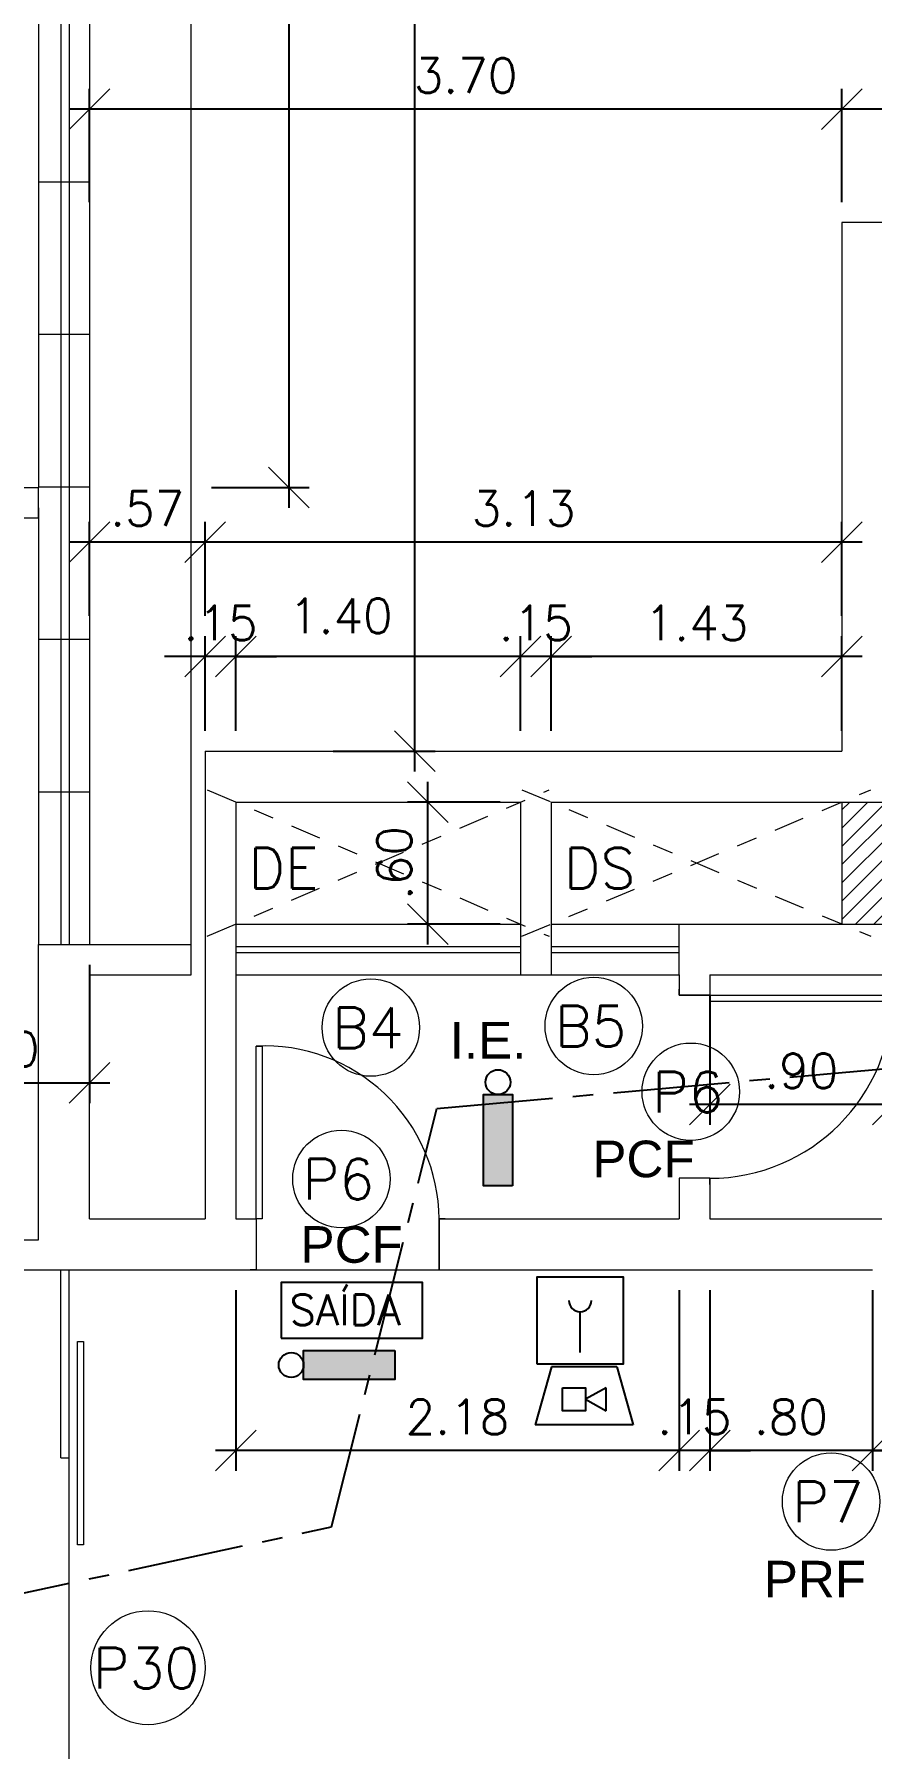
# Model space of a CAD drawing. Header units: millimetres. Extents: x 521 to 1055, y 261 to 520.
# Drawn here: x 581.42 to 585.53, y 314.01 to 322.44 of the extents above; entities that cross this region are included whole.
import ezdxf

# ---------------------------------------------------------------- set-up
doc = ezdxf.new("R2010")
doc.units = ezdxf.units.MM
for name, pattern in [('CENTER2', [28.575, 19.05, -3.175, 3.175, -3.175]), ('CONTINU', [0]), ('DASHDOT', [1, 0.5, -0.25, 0, -0.25])]:
    doc.linetypes.add(name, pattern=pattern)
doc.layers.add('0.1', color=8, linetype='Continuous', lineweight=13)
doc.layers.add('ppci', color=8, linetype='Continuous')
doc.styles.add('ROMANS', font='romans')
doc.styles.get("Standard").update_dxf_attribs({"font": 'romans.shx'})
doc.styles.add('STYLE1', font='sanss___.ttf')
doc.dimstyles.new('Fares Eng - 50', dxfattribs={"dimscale": 2, "dimtxt": 0.085, "dimasz": 0.1, "dimexe": 0.05, "dimexo": 0.05, "dimgap": 0.04, "dimtad": 1, "dimzin": 4, "dimdsep": 46, "dimtxsty": 'ROMANS', "dimblk1": 'OBLIQUE', "dimblk2": 'OBLIQUE', "dimsah": 1, "dimcen": 0.05, "dimdle": 0.05, "dimclrd": 8, "dimclre": 8, "dimclrt": 8, "dimaunit": 1, "dimadec": 0, "dimazin": 0, "dimtfac": 1, "dimtix": 1, "dimtmove": 2, "dimatfit": 0, "dimldrblk": 'OPEN90', "dimfxl": 1, "dimtolj": 1, "dimtzin": 0, "dimarcsym": 0})

# ---------------------------------------------------------------- blocks, each defined once
blk = doc.blocks.new('P90')
for points in [[(0.075, 0.93), (0.075, 0.9), (-0.075, 0.9), (-0.075, 0.93)], [(0.075, -0.03), (0.075, 0), (-0.075, 0), (-0.075, -0.03)]]:
    blk.add_lwpolyline(points)
blk.add_lwpolyline([(0.975, 0.87), (0.075, 0.87), (0.075, 0.9), (0.975, 0.9)], close=True)
at = {"color": 8}
blk.add_arc((0.075, 0.9), 0.9, 270, 0, dxfattribs=at)
blk = doc.blocks.new('_OBLIQUE')
at = {"color": 0, "linetype": 'ByBlock'}
blk.add_line((-0.5, -0.5), (0.5, 0.5), dxfattribs=at)
blk = doc.blocks.new('*D1627')
at = {"layer": '0.1', "color": 8, "linetype": 'CONTINU', "lineweight": -2, "transparency": 16777216}
for p, q in [((585.5377, 315.977), (585.5377, 315.3765)), ((585.6877, 315.977), (585.6877, 315.3765)), ((585.5377, 315.4765), (585.3377, 315.4765)), ((585.5377, 315.4765), (585.6877, 315.4765)), ((585.6877, 315.4765), (585.8877, 315.4765))]:
    blk.add_line(p, q, dxfattribs=at)
at = {"layer": 'DEFPOINTS', "color": 0, "linetype": 'CONTINU', "lineweight": -2, "transparency": 16777216}
for p in [(585.5377, 316.077), (585.6877, 316.077), (585.6877, 315.4765)]:
    blk.add_point(p, dxfattribs=at)
at = {"layer": '0.1', "color": 8, "linetype": 'CONTINU', "lineweight": -2, "transparency": 16777216, "xscale": 0.2, "yscale": 0.2, "zscale": 0.2}
blk.add_blockref('_OBLIQUE', (585.5377, 315.4765), dxfattribs=at)
at = {"layer": '0.1', "color": 8, "linetype": 'CONTINU', "lineweight": -2, "transparency": 16777216, "xscale": 0.2, "yscale": 0.2, "zscale": 0.2, "rotation": 180}
blk.add_blockref('_OBLIQUE', (585.6877, 315.4765), dxfattribs=at)
at = {"layer": '0.1', "color": 8, "linetype": 'CONTINU', "transparency": 16777216, "insert": (586.0161, 315.7112), "char_height": 0.17, "attachment_point": 5, "style": 'ROMANS'}
blk.add_mtext('\\A1;.15', dxfattribs=at)
blk = doc.blocks.new('_Open90')
at = {"color": 0, "linetype": 'ByBlock', "lineweight": -2}
for p, q in [((-0.5, 0.5), (0, 0)), ((0, 0), (-1, 0)), ((0, 0), (-0.5, -0.5))]:
    blk.add_line(p, q, dxfattribs=at)
blk = doc.blocks.new('*D1633')
at = {"layer": '0.1', "color": 8, "linetype": 'CONTINU', "lineweight": -2, "transparency": 16777216}
for p, q in [((584.7377, 317.7145), (584.7377, 317.078)), ((585.6377, 317.7145), (585.6377, 317.078)), ((585.7377, 317.178), (584.6377, 317.178))]:
    blk.add_line(p, q, dxfattribs=at)
at = {"layer": 'DEFPOINTS', "color": 0, "linetype": 'CONTINU', "lineweight": -2, "transparency": 16777216}
for p in [(584.7377, 317.8145), (585.6377, 317.8145), (584.7377, 317.178)]:
    blk.add_point(p, dxfattribs=at)
at = {"layer": '0.1', "color": 8, "linetype": 'CONTINU', "lineweight": -2, "transparency": 16777216, "xscale": 0.2, "yscale": 0.2, "zscale": 0.2, "rotation": 180}
blk.add_blockref('_OBLIQUE', (584.7377, 317.178), dxfattribs=at)
at = {"layer": '0.1', "color": 8, "linetype": 'CONTINU', "lineweight": -2, "transparency": 16777216, "xscale": 0.2, "yscale": 0.2, "zscale": 0.2}
blk.add_blockref('_OBLIQUE', (585.6377, 317.178), dxfattribs=at)
at = {"layer": '0.1', "color": 8, "linetype": 'CONTINU', "transparency": 16777216, "insert": (585.1877, 317.343), "char_height": 0.17, "attachment_point": 5, "style": 'ROMANS'}
blk.add_mtext('\\A1;.90', dxfattribs=at)
blk = doc.blocks.new('P90 - parede 25cm')
for points in [[(-0.125, 0.93), (-0.125, 0.9), (0.125, 0.9), (0.125, 0.93)], [(-0.125, -0.03), (-0.125, 0), (0.125, 0), (0.125, -0.03)]]:
    blk.add_lwpolyline(points)
blk.add_lwpolyline([(-0.975, 0.03), (-0.125, 0.03), (-0.125, 0), (-0.975, 0)], close=True)
at = {"color": 8}
blk.add_arc((-0.1175, 0.0415), 0.8585, 90.50075, 182.77241, dxfattribs=at)
blk = doc.blocks.new('*D1419')
at = {"layer": '0.1', "color": 8, "linetype": 'CONTINU', "lineweight": -2, "transparency": 16777216}
for p, q in [((580.6877, 317.8645), (580.6877, 317.1845)), ((581.6877, 317.8645), (581.6877, 317.1845)), ((580.5877, 317.2845), (581.7877, 317.2845))]:
    blk.add_line(p, q, dxfattribs=at)
at = {"layer": 'DEFPOINTS', "color": 0, "linetype": 'CONTINU', "lineweight": -2, "transparency": 16777216}
for p in [(580.6877, 317.9645), (581.6877, 317.9645), (581.6877, 317.2845)]:
    blk.add_point(p, dxfattribs=at)
at = {"layer": '0.1', "color": 8, "linetype": 'CONTINU', "lineweight": -2, "transparency": 16777216, "xscale": 0.2, "yscale": 0.2, "zscale": 0.2, "rotation": 180}
blk.add_blockref('_OBLIQUE', (580.6877, 317.2845), dxfattribs=at)
at = {"layer": '0.1', "color": 8, "linetype": 'CONTINU', "lineweight": -2, "transparency": 16777216, "xscale": 0.2, "yscale": 0.2, "zscale": 0.2}
blk.add_blockref('_OBLIQUE', (581.6877, 317.2845), dxfattribs=at)
at = {"layer": '0.1', "color": 8, "linetype": 'CONTINU', "transparency": 16777216, "insert": (581.1877, 317.4495), "char_height": 0.17, "attachment_point": 5, "style": 'ROMANS'}
blk.add_mtext('\\A1;1.00', dxfattribs=at)
blk = doc.blocks.new('*D1435')
at = {"layer": '0.1', "color": 8, "linetype": 'CONTINU', "lineweight": -2, "transparency": 16777216}
for p, q in [((585.3877, 321.6145), (585.3877, 322.1716)), ((588.4377, 321.6145), (588.4377, 322.1716)), ((588.5377, 322.0716), (585.2877, 322.0716))]:
    blk.add_line(p, q, dxfattribs=at)
at = {"layer": 'DEFPOINTS', "color": 0, "linetype": 'CONTINU', "lineweight": -2, "transparency": 16777216}
for p in [(585.3877, 322.0716), (585.3877, 321.5145), (588.4377, 321.5145)]:
    blk.add_point(p, dxfattribs=at)
at = {"layer": '0.1', "color": 8, "linetype": 'CONTINU', "lineweight": -2, "transparency": 16777216, "xscale": 0.2, "yscale": 0.2, "zscale": 0.2, "rotation": 180}
blk.add_blockref('_OBLIQUE', (585.3877, 322.0716), dxfattribs=at)
at = {"layer": '0.1', "color": 8, "linetype": 'CONTINU', "lineweight": -2, "transparency": 16777216, "xscale": 0.2, "yscale": 0.2, "zscale": 0.2}
blk.add_blockref('_OBLIQUE', (588.4377, 322.0716), dxfattribs=at)
at = {"layer": '0.1', "color": 8, "linetype": 'CONTINU', "transparency": 16777216, "insert": (586.9127, 322.2366), "char_height": 0.17, "attachment_point": 5, "style": 'ROMANS'}
blk.add_mtext('\\A1;3.05', dxfattribs=at)
blk = doc.blocks.new('*D1436')
at = {"layer": '0.1', "color": 8, "linetype": 'CONTINU', "lineweight": -2, "transparency": 16777216}
for p, q in [((581.6877, 321.6145), (581.6877, 322.1716)), ((585.3877, 321.6145), (585.3877, 322.1716)), ((585.4877, 322.0716), (581.5877, 322.0716))]:
    blk.add_line(p, q, dxfattribs=at)
at = {"layer": 'DEFPOINTS', "color": 0, "linetype": 'CONTINU', "lineweight": -2, "transparency": 16777216}
for p in [(581.6877, 322.0716), (581.6877, 321.5145), (585.3877, 321.5145)]:
    blk.add_point(p, dxfattribs=at)
at = {"layer": '0.1', "color": 8, "linetype": 'CONTINU', "lineweight": -2, "transparency": 16777216, "xscale": 0.2, "yscale": 0.2, "zscale": 0.2, "rotation": 180}
blk.add_blockref('_OBLIQUE', (581.6877, 322.0716), dxfattribs=at)
at = {"layer": '0.1', "color": 8, "linetype": 'CONTINU', "lineweight": -2, "transparency": 16777216, "xscale": 0.2, "yscale": 0.2, "zscale": 0.2}
blk.add_blockref('_OBLIQUE', (585.3877, 322.0716), dxfattribs=at)
at = {"layer": '0.1', "color": 8, "linetype": 'CONTINU', "transparency": 16777216, "insert": (583.5377, 322.2366), "char_height": 0.17, "attachment_point": 5, "style": 'ROMANS'}
blk.add_mtext('\\A1;3.70', dxfattribs=at)
blk = doc.blocks.new('*D1649')
at = {"layer": '0.1', "color": 8, "linetype": 'CONTINU', "lineweight": -2, "transparency": 16777216}
for p, q in [((583.9577, 319.0145), (583.9577, 319.4796)), ((585.3877, 319.0145), (585.3877, 319.4796)), ((585.4877, 319.3796), (583.8577, 319.3796))]:
    blk.add_line(p, q, dxfattribs=at)
at = {"layer": 'DEFPOINTS', "color": 0, "linetype": 'CONTINU', "lineweight": -2, "transparency": 16777216}
for p in [(583.9577, 319.3796), (583.9577, 318.9145), (585.3877, 318.9145)]:
    blk.add_point(p, dxfattribs=at)
at = {"layer": '0.1', "color": 8, "linetype": 'CONTINU', "lineweight": -2, "transparency": 16777216, "xscale": 0.2, "yscale": 0.2, "zscale": 0.2, "rotation": 180}
blk.add_blockref('_OBLIQUE', (583.9577, 319.3796), dxfattribs=at)
at = {"layer": '0.1', "color": 8, "linetype": 'CONTINU', "lineweight": -2, "transparency": 16777216, "xscale": 0.2, "yscale": 0.2, "zscale": 0.2}
blk.add_blockref('_OBLIQUE', (585.3877, 319.3796), dxfattribs=at)
at = {"layer": '0.1', "color": 8, "linetype": 'CONTINU', "transparency": 16777216, "insert": (584.6727, 319.5446), "char_height": 0.17, "attachment_point": 5, "style": 'ROMANS'}
blk.add_mtext('\\A1;1.43', dxfattribs=at)
blk = doc.blocks.new('*D1437')
at = {"layer": '0.1', "color": 8, "linetype": 'CONTINU', "lineweight": -2, "transparency": 16777216}
for p, q in [((583.8077, 319.0145), (583.8077, 319.4796)), ((583.9577, 319.0145), (583.9577, 319.4796)), ((583.8077, 319.3796), (583.6077, 319.3796)), ((583.9577, 319.3796), (583.8077, 319.3796)), ((583.9577, 319.3796), (584.1577, 319.3796))]:
    blk.add_line(p, q, dxfattribs=at)
at = {"layer": 'DEFPOINTS', "color": 0, "linetype": 'CONTINU', "lineweight": -2, "transparency": 16777216}
for p in [(583.8077, 319.3796), (583.8077, 318.9145), (583.9577, 318.9145)]:
    blk.add_point(p, dxfattribs=at)
at = {"layer": '0.1', "color": 8, "linetype": 'CONTINU', "lineweight": -2, "transparency": 16777216, "xscale": 0.2, "yscale": 0.2, "zscale": 0.2}
blk.add_blockref('_OBLIQUE', (583.8077, 319.3796), dxfattribs=at)
at = {"layer": '0.1', "color": 8, "linetype": 'CONTINU', "lineweight": -2, "transparency": 16777216, "xscale": 0.2, "yscale": 0.2, "zscale": 0.2, "rotation": 180}
blk.add_blockref('_OBLIQUE', (583.9577, 319.3796), dxfattribs=at)
at = {"layer": '0.1', "color": 8, "linetype": 'CONTINU', "transparency": 16777216, "insert": (583.8827, 319.5446), "char_height": 0.17, "attachment_point": 5, "style": 'ROMANS'}
blk.add_mtext('\\A1;.15', dxfattribs=at)
blk = doc.blocks.new('*D1438')
at = {"layer": '0.1', "color": 8, "linetype": 'CONTINU', "lineweight": -2, "transparency": 16777216}
for p, q in [((582.4077, 319.0145), (582.4077, 319.4796)), ((583.8077, 319.0145), (583.8077, 319.4796)), ((583.9077, 319.3796), (582.3077, 319.3796))]:
    blk.add_line(p, q, dxfattribs=at)
at = {"layer": 'DEFPOINTS', "color": 0, "linetype": 'CONTINU', "lineweight": -2, "transparency": 16777216}
for p in [(582.4077, 319.3796), (582.4077, 318.9145), (583.8077, 318.9145)]:
    blk.add_point(p, dxfattribs=at)
at = {"layer": '0.1', "color": 8, "linetype": 'CONTINU', "lineweight": -2, "transparency": 16777216, "xscale": 0.2, "yscale": 0.2, "zscale": 0.2, "rotation": 180}
blk.add_blockref('_OBLIQUE', (582.4077, 319.3796), dxfattribs=at)
at = {"layer": '0.1', "color": 8, "linetype": 'CONTINU', "lineweight": -2, "transparency": 16777216, "xscale": 0.2, "yscale": 0.2, "zscale": 0.2}
blk.add_blockref('_OBLIQUE', (583.8077, 319.3796), dxfattribs=at)
at = {"layer": '0.1', "color": 8, "linetype": 'CONTINU', "transparency": 16777216, "insert": (582.9242, 319.5796), "char_height": 0.17, "attachment_point": 5, "style": 'ROMANS'}
blk.add_mtext('\\A1;1.40', dxfattribs=at)
blk = doc.blocks.new('*D1650')
at = {"layer": '0.1', "color": 8, "linetype": 'CONTINU', "lineweight": -2, "transparency": 16777216}
for p, q in [((582.2577, 319.0145), (582.2577, 319.4796)), ((582.4077, 319.0145), (582.4077, 319.4796)), ((582.2577, 319.3796), (582.0577, 319.3796)), ((582.4077, 319.3796), (582.2577, 319.3796)), ((582.4077, 319.3796), (582.6077, 319.3796))]:
    blk.add_line(p, q, dxfattribs=at)
at = {"layer": 'DEFPOINTS', "color": 0, "linetype": 'CONTINU', "lineweight": -2, "transparency": 16777216}
for p in [(582.2577, 319.3796), (582.2577, 318.9145), (582.4077, 318.9145)]:
    blk.add_point(p, dxfattribs=at)
at = {"layer": '0.1', "color": 8, "linetype": 'CONTINU', "lineweight": -2, "transparency": 16777216, "xscale": 0.2, "yscale": 0.2, "zscale": 0.2}
blk.add_blockref('_OBLIQUE', (582.2577, 319.3796), dxfattribs=at)
at = {"layer": '0.1', "color": 8, "linetype": 'CONTINU', "lineweight": -2, "transparency": 16777216, "xscale": 0.2, "yscale": 0.2, "zscale": 0.2, "rotation": 180}
blk.add_blockref('_OBLIQUE', (582.4077, 319.3796), dxfattribs=at)
at = {"layer": '0.1', "color": 8, "linetype": 'CONTINU', "transparency": 16777216, "insert": (582.3327, 319.5446), "char_height": 0.17, "attachment_point": 5, "style": 'ROMANS'}
blk.add_mtext('\\A1;.15', dxfattribs=at)
blk = doc.blocks.new('*D1439')
at = {"layer": '0.1', "color": 8, "linetype": 'CONTINU', "lineweight": -2, "transparency": 16777216}
for p, q in [((584.7377, 316.2645), (584.7377, 315.3765)), ((585.5377, 316.2645), (585.5377, 315.3765)), ((585.6377, 315.4765), (584.6377, 315.4765))]:
    blk.add_line(p, q, dxfattribs=at)
at = {"layer": 'DEFPOINTS', "color": 0, "linetype": 'CONTINU', "lineweight": -2, "transparency": 16777216}
for p in [(584.7377, 316.3645), (585.5377, 316.3645), (584.7377, 315.4765)]:
    blk.add_point(p, dxfattribs=at)
at = {"layer": '0.1', "color": 8, "linetype": 'CONTINU', "lineweight": -2, "transparency": 16777216, "xscale": 0.2, "yscale": 0.2, "zscale": 0.2, "rotation": 180}
blk.add_blockref('_OBLIQUE', (584.7377, 315.4765), dxfattribs=at)
at = {"layer": '0.1', "color": 8, "linetype": 'CONTINU', "lineweight": -2, "transparency": 16777216, "xscale": 0.2, "yscale": 0.2, "zscale": 0.2}
blk.add_blockref('_OBLIQUE', (585.5377, 315.4765), dxfattribs=at)
at = {"layer": '0.1', "color": 8, "linetype": 'CONTINU', "transparency": 16777216, "insert": (585.1377, 315.6415), "char_height": 0.17, "attachment_point": 5, "style": 'ROMANS'}
blk.add_mtext('\\A1;.80', dxfattribs=at)
blk = doc.blocks.new('*D1440')
at = {"layer": '0.1', "color": 8, "linetype": 'CONTINU', "lineweight": -2, "transparency": 16777216}
for p, q in [((584.5877, 316.2645), (584.5877, 315.3765)), ((584.7377, 316.2645), (584.7377, 315.3765)), ((584.5877, 315.4765), (584.3877, 315.4765)), ((584.7377, 315.4765), (584.5877, 315.4765)), ((584.7377, 315.4765), (584.9377, 315.4765))]:
    blk.add_line(p, q, dxfattribs=at)
at = {"layer": 'DEFPOINTS', "color": 0, "linetype": 'CONTINU', "lineweight": -2, "transparency": 16777216}
for p in [(584.5877, 316.3645), (584.7377, 316.3645), (584.5877, 315.4765)]:
    blk.add_point(p, dxfattribs=at)
at = {"layer": '0.1', "color": 8, "linetype": 'CONTINU', "lineweight": -2, "transparency": 16777216, "xscale": 0.2, "yscale": 0.2, "zscale": 0.2}
blk.add_blockref('_OBLIQUE', (584.5877, 315.4765), dxfattribs=at)
at = {"layer": '0.1', "color": 8, "linetype": 'CONTINU', "lineweight": -2, "transparency": 16777216, "xscale": 0.2, "yscale": 0.2, "zscale": 0.2, "rotation": 180}
blk.add_blockref('_OBLIQUE', (584.7377, 315.4765), dxfattribs=at)
at = {"layer": '0.1', "color": 8, "linetype": 'CONTINU', "transparency": 16777216, "insert": (584.6627, 315.6415), "char_height": 0.17, "attachment_point": 5, "style": 'ROMANS'}
blk.add_mtext('\\A1;.15', dxfattribs=at)
blk = doc.blocks.new('*D1441')
at = {"layer": '0.1', "color": 8, "linetype": 'CONTINU', "lineweight": -2, "transparency": 16777216}
for p, q in [((582.4077, 316.2645), (582.4077, 315.3765)), ((584.5877, 316.2645), (584.5877, 315.3765)), ((584.6877, 315.4765), (582.3077, 315.4765))]:
    blk.add_line(p, q, dxfattribs=at)
at = {"layer": 'DEFPOINTS', "color": 0, "linetype": 'CONTINU', "lineweight": -2, "transparency": 16777216}
for p in [(582.4077, 316.3645), (584.5877, 316.3645), (582.4077, 315.4765)]:
    blk.add_point(p, dxfattribs=at)
at = {"layer": '0.1', "color": 8, "linetype": 'CONTINU', "lineweight": -2, "transparency": 16777216, "xscale": 0.2, "yscale": 0.2, "zscale": 0.2, "rotation": 180}
blk.add_blockref('_OBLIQUE', (582.4077, 315.4765), dxfattribs=at)
at = {"layer": '0.1', "color": 8, "linetype": 'CONTINU', "lineweight": -2, "transparency": 16777216, "xscale": 0.2, "yscale": 0.2, "zscale": 0.2}
blk.add_blockref('_OBLIQUE', (584.5877, 315.4765), dxfattribs=at)
at = {"layer": '0.1', "color": 8, "linetype": 'CONTINU', "transparency": 16777216, "insert": (583.4977, 315.6415), "char_height": 0.17, "attachment_point": 5, "style": 'ROMANS'}
blk.add_mtext('\\A1;2.18', dxfattribs=at)
blk = doc.blocks.new('*D1442')
at = {"layer": '0.1', "color": 8, "linetype": 'CONTINU', "lineweight": -2, "transparency": 16777216}
for p, q in [((582.2577, 319.5796), (582.2577, 320.0427)), ((585.3877, 319.5796), (585.3877, 320.0427)), ((585.4877, 319.9427), (582.1577, 319.9427))]:
    blk.add_line(p, q, dxfattribs=at)
at = {"layer": 'DEFPOINTS', "color": 0, "linetype": 'CONTINU', "lineweight": -2, "transparency": 16777216}
for p in [(582.2577, 319.9427), (582.2577, 319.4796), (585.3877, 319.4796)]:
    blk.add_point(p, dxfattribs=at)
at = {"layer": '0.1', "color": 8, "linetype": 'CONTINU', "lineweight": -2, "transparency": 16777216, "xscale": 0.2, "yscale": 0.2, "zscale": 0.2, "rotation": 180}
blk.add_blockref('_OBLIQUE', (582.2577, 319.9427), dxfattribs=at)
at = {"layer": '0.1', "color": 8, "linetype": 'CONTINU', "lineweight": -2, "transparency": 16777216, "xscale": 0.2, "yscale": 0.2, "zscale": 0.2}
blk.add_blockref('_OBLIQUE', (585.3877, 319.9427), dxfattribs=at)
at = {"layer": '0.1', "color": 8, "linetype": 'CONTINU', "transparency": 16777216, "insert": (583.8227, 320.1077), "char_height": 0.17, "attachment_point": 5, "style": 'ROMANS'}
blk.add_mtext('\\A1;3.13', dxfattribs=at)
blk = doc.blocks.new('*D1443')
at = {"layer": '0.1', "color": 8, "linetype": 'CONTINU', "lineweight": -2, "transparency": 16777216}
for p, q in [((581.6877, 319.5796), (581.6877, 320.0427)), ((582.2577, 319.5796), (582.2577, 320.0427)), ((582.3577, 319.9427), (581.5877, 319.9427))]:
    blk.add_line(p, q, dxfattribs=at)
at = {"layer": 'DEFPOINTS', "color": 0, "linetype": 'CONTINU', "lineweight": -2, "transparency": 16777216}
for p in [(581.6877, 319.9427), (581.6877, 319.4796), (582.2577, 319.4796)]:
    blk.add_point(p, dxfattribs=at)
at = {"layer": '0.1', "color": 8, "linetype": 'CONTINU', "lineweight": -2, "transparency": 16777216, "xscale": 0.2, "yscale": 0.2, "zscale": 0.2, "rotation": 180}
blk.add_blockref('_OBLIQUE', (581.6877, 319.9427), dxfattribs=at)
at = {"layer": '0.1', "color": 8, "linetype": 'CONTINU', "lineweight": -2, "transparency": 16777216, "xscale": 0.2, "yscale": 0.2, "zscale": 0.2}
blk.add_blockref('_OBLIQUE', (582.2577, 319.9427), dxfattribs=at)
at = {"layer": '0.1', "color": 8, "linetype": 'CONTINU', "transparency": 16777216, "insert": (581.9727, 320.1077), "char_height": 0.17, "attachment_point": 5, "style": 'ROMANS'}
blk.add_mtext('\\A1;.57', dxfattribs=at)
blk = doc.blocks.new('*D1651')
at = {"layer": '0.1', "color": 8, "linetype": 'CONTINU', "lineweight": -2, "transparency": 16777216}
for p, q in [((580.7538, 320.1616), (580.7538, 316.4116)), ((581.3377, 320.0616), (580.6538, 320.0616)), ((581.3377, 316.5116), (580.6538, 316.5116))]:
    blk.add_line(p, q, dxfattribs=at)
at = {"layer": 'DEFPOINTS', "color": 0, "linetype": 'CONTINU', "lineweight": -2, "transparency": 16777216}
for p in [(581.4377, 320.0616), (580.7538, 316.5116), (581.4377, 316.5116)]:
    blk.add_point(p, dxfattribs=at)
at = {"layer": '0.1', "color": 8, "linetype": 'CONTINU', "lineweight": -2, "transparency": 16777216, "xscale": 0.2, "yscale": 0.2, "zscale": 0.2}
for p, rotation in [((580.7538, 320.0616), 90), ((580.7538, 316.5116), 270)]:
    blk.add_blockref('_OBLIQUE', p, dxfattribs=dict(at, rotation=rotation))
at = {"layer": '0.1', "color": 8, "linetype": 'CONTINU', "transparency": 16777216, "insert": (580.5538, 318.7404), "char_height": 0.17, "attachment_point": 5, "rotation": 90, "style": 'ROMANS'}
blk.add_mtext('\\A1;3.55', dxfattribs=at)
blk = doc.blocks.new('*D1659')
at = {"layer": '0.1', "color": 8, "linetype": 'CONTINU', "lineweight": -2, "transparency": 16777216}
for p, q in [((583.2879, 318.8145), (583.2879, 337.0645)), ((582.8865, 336.9645), (583.3879, 336.9645)), ((582.8865, 318.9145), (583.3879, 318.9145))]:
    blk.add_line(p, q, dxfattribs=at)
at = {"layer": 'DEFPOINTS', "color": 0, "linetype": 'CONTINU', "lineweight": -2, "transparency": 16777216}
for p in [(582.7865, 336.9645), (583.2879, 336.9645), (582.7865, 318.9145)]:
    blk.add_point(p, dxfattribs=at)
at = {"layer": '0.1', "color": 8, "linetype": 'CONTINU', "lineweight": -2, "transparency": 16777216, "xscale": 0.2, "yscale": 0.2, "zscale": 0.2}
for p, rotation in [((583.2879, 336.9645), 90), ((583.2879, 318.9145), 270)]:
    blk.add_blockref('_OBLIQUE', p, dxfattribs=dict(at, rotation=rotation))
at = {"layer": '0.1', "color": 8, "linetype": 'CONTINU', "transparency": 16777216, "insert": (583.1229, 327.9395), "char_height": 0.17, "attachment_point": 5, "rotation": 90, "style": 'ROMANS'}
blk.add_mtext('\\A1;18.05', dxfattribs=at)
blk = doc.blocks.new('*D1738')
at = {"layer": '0.1', "color": 8, "linetype": 'CONTINU', "lineweight": -2, "transparency": 16777216}
for p, q in [((582.6692, 331.1645), (582.6692, 320.1116)), ((582.2877, 331.0645), (582.7692, 331.0645)), ((582.2877, 320.2116), (582.7692, 320.2116))]:
    blk.add_line(p, q, dxfattribs=at)
at = {"layer": 'DEFPOINTS', "color": 0, "linetype": 'CONTINU', "lineweight": -2, "transparency": 16777216}
for p in [(582.1877, 331.0645), (582.1877, 320.2116), (582.6692, 320.2116)]:
    blk.add_point(p, dxfattribs=at)
at = {"layer": '0.1', "color": 8, "linetype": 'CONTINU', "lineweight": -2, "transparency": 16777216, "xscale": 0.2, "yscale": 0.2, "zscale": 0.2}
for p, rotation in [((582.6692, 331.0645), 90), ((582.6692, 320.2116), 270)]:
    blk.add_blockref('_OBLIQUE', p, dxfattribs=dict(at, rotation=rotation))
at = {"layer": '0.1', "color": 8, "linetype": 'CONTINU', "transparency": 16777216, "insert": (582.5042, 325.638), "char_height": 0.17, "attachment_point": 5, "rotation": 90, "style": 'ROMANS'}
blk.add_mtext('\\A1;10.85', dxfattribs=at)
blk = doc.blocks.new('*D2476')
at = {"layer": '0.1', "color": 8, "linetype": 'CONTINU', "lineweight": -2, "transparency": 16777216}
for p, q in [((583.3523, 317.9645), (583.3523, 318.7645)), ((583.7077, 318.6645), (583.2523, 318.6645)), ((583.7077, 318.0645), (583.2523, 318.0645))]:
    blk.add_line(p, q, dxfattribs=at)
at = {"layer": 'DEFPOINTS', "color": 0, "linetype": 'CONTINU', "lineweight": -2, "transparency": 16777216}
for p in [(583.3523, 318.6645), (583.8077, 318.6645), (583.8077, 318.0645)]:
    blk.add_point(p, dxfattribs=at)
at = {"layer": '0.1', "color": 8, "linetype": 'CONTINU', "lineweight": -2, "transparency": 16777216, "xscale": 0.2, "yscale": 0.2, "zscale": 0.2}
for p, rotation in [((583.3523, 318.6645), 90), ((583.3523, 318.0645), 270)]:
    blk.add_blockref('_OBLIQUE', p, dxfattribs=dict(at, rotation=rotation))
at = {"layer": '0.1', "color": 8, "linetype": 'CONTINU', "transparency": 16777216, "insert": (583.1873, 318.3645), "char_height": 0.17, "attachment_point": 5, "rotation": 90, "style": 'ROMANS'}
blk.add_mtext('\\A1;.60', dxfattribs=at)

msp = doc.modelspace()

# ---------------------------------------------------------------- hatches: boundary and pattern name
at = {"layer": '0.1', "linetype": 'CONTINU'}
h = msp.add_hatch(dxfattribs=at)
h.set_pattern_fill('ANSI31', color=8, scale=0.02, style=0)
h.set_pattern_definition([(45, (-135.18863, -87.28201), (-0.0449012806, 0.0449012806), [])])
h.paths.add_polyline_path([(585.63774, 318.66448), (585.38774, 318.66448), (585.38774, 318.06448), (585.63774, 318.06448)])
at = {"layer": 'ppci'}
for points in [[(583.7678, 317.22584), (583.6253, 317.22584), (583.6253, 316.77731), (583.7678, 316.77731)], [(582.74121, 315.96713), (582.74121, 315.82463), (583.18974, 315.82463), (583.18974, 315.96713)]]:
    msp.add_hatch(color=10, dxfattribs=at).paths.add_polyline_path(points)

# ---------------------------------------------------------------- linework, layer by layer
at = {"layer": '0.1', "color": 8, "linetype": 'CONTINU'}
for p, q in [((581.54774, 335.81448), (581.54774, 317.96448)), ((581.58774, 335.81448), (581.58774, 317.96448)), ((581.68774, 335.81448), (581.68774, 317.96448)), ((582.18774, 317.96448), (582.18774, 335.81448)), ((581.43774, 323.91448), (581.43774, 320.21156)), ((581.43774, 321.71448), (581.68774, 321.71448)), ((581.43774, 320.96448), (581.68774, 320.96448)), ((581.43774, 320.21448), (581.68774, 320.21448)), ((581.43774, 320.11156), (581.43774, 317.96448)), ((581.43774, 319.46448), (581.68774, 319.46448)), ((581.43774, 318.71448), (581.68774, 318.71448)), ((581.54774, 315.43948), (581.54774, 316.36448)), ((581.58774, 315.43948), (581.58774, 316.36448)), ((581.54774, 315.43948), (581.58774, 315.43948)), ((581.58774, 313.43948), (581.58774, 315.43948))]:
    msp.add_line(p, q, dxfattribs=at)
at = {"layer": '0.1', "color": 7}
for p, q in [((585.38774, 321.51448), (585.38774, 318.91448)), ((588.43774, 321.51448), (585.38774, 321.51448)), ((575.08774, 320.21156), (581.43774, 320.21156)), ((581.43774, 320.06156), (581.43774, 320.21156)), ((575.08774, 320.06156), (581.43774, 320.06156)), ((582.25774, 318.91448), (582.25774, 316.61448)), ((582.25774, 318.91448), (585.38774, 318.91448)), ((582.25774, 318.91448), (585.38774, 318.91448)), ((582.25774, 318.91448), (582.25774, 317.76448)), ((582.40774, 318.66448), (582.40774, 317.81448)), ((582.40774, 318.66448), (583.80774, 318.66448)), ((583.80774, 318.66448), (583.80774, 317.81448)), ((583.95774, 318.66448), (583.95774, 318.06448)), ((585.38774, 318.66448), (585.38774, 318.06448)), ((583.95774, 318.06448), (583.95774, 317.81448)), ((584.58774, 318.06448), (585.63774, 318.06448)), ((584.58774, 317.81448), (584.58774, 318.06448)), ((581.43774, 317.96448), (582.18774, 317.96448)), ((581.43774, 316.51156), (581.43774, 317.96448)), ((582.18774, 317.81448), (582.18774, 317.96448)), ((581.68774, 316.61448), (581.68774, 317.81448)), ((581.68774, 317.81448), (582.18774, 317.81448)), ((582.40774, 317.81448), (582.40774, 316.61448)), ((583.80774, 317.81448), (583.95774, 317.81448)), ((584.58774, 317.81448), (584.58774, 317.71448)), ((584.73774, 317.81448), (584.73774, 317.71448)), ((584.73774, 317.81448), (585.63774, 317.81448)), ((584.73774, 317.81448), (585.63774, 317.81448)), ((584.58774, 317.71448), (584.73774, 317.71448)), ((584.73774, 316.81448), (584.58774, 316.81448)), ((584.58774, 316.81448), (584.58774, 316.61448)), ((584.73774, 316.81448), (584.73774, 316.61448)), ((581.68774, 316.61448), (582.25774, 316.61448)), ((582.40774, 316.61448), (582.50774, 316.61448)), ((582.50774, 316.61448), (582.50774, 316.36448)), ((583.40774, 316.36448), (583.40774, 316.61448)), ((583.40774, 316.61448), (584.58774, 316.61448)), ((584.73774, 316.61448), (588.18774, 316.61448)), ((575.08774, 316.51156), (581.43774, 316.51156)), ((574.93774, 316.36448), (582.50774, 316.36448)), ((583.40774, 316.36448), (585.53774, 316.36448))]:
    msp.add_line(p, q, dxfattribs=at)
at = {"layer": '0.1', "color": 8, "linetype": 'DASHDOT', "ltscale": 0.3}
for p, q in [((582.26774, 318.00448), (583.94774, 318.72448)), ((582.26774, 318.72448), (583.94774, 318.00448)), ((583.81474, 318.00448), (585.53074, 318.72448)), ((583.81474, 318.72448), (585.53074, 318.00448))]:
    msp.add_line(p, q, dxfattribs=at)
at = {"layer": '0.1', "color": 8}
for p, q in [((583.95774, 318.66448), (585.63774, 318.66448)), ((582.40774, 318.06448), (583.80774, 318.06448)), ((583.95774, 318.06448), (584.58774, 318.06448)), ((582.40774, 317.95448), (583.80774, 317.95448)), ((582.40774, 317.92448), (583.80774, 317.92448)), ((583.95774, 317.95448), (584.58774, 317.95448)), ((583.95774, 317.92448), (584.58774, 317.92448)), ((582.40774, 317.81448), (583.80774, 317.81448)), ((582.40774, 317.81448), (583.80774, 317.81448)), ((583.80774, 317.81448), (584.58774, 317.81448)), ((583.95774, 317.81448), (584.58774, 317.81448)), ((582.50774, 316.36448), (583.40774, 316.36448))]:
    msp.add_line(p, q, dxfattribs=at)
at = {"layer": '0.1', "color": 8, "linetype": 'CONTINU'}
msp.add_lwpolyline([(581.65912, 316.0122), (581.65912, 315.0122), (581.62912, 315.0122), (581.62912, 316.0122)], close=True, dxfattribs=at)
at = {"layer": '0.1', "color": 8}
for centre, radius in [((583.0717, 317.55557), 0.23964), ((584.16777, 317.56317), 0.23964), ((584.64482, 317.24001), 0.23964), ((582.92718, 316.81099), 0.23964), ((585.33452, 315.22494), 0.23964), ((581.97619, 314.40779), 0.28038)]:
    msp.add_circle(centre, radius, dxfattribs=at)
at = {"layer": 'ppci', "color": 10, "linetype": 'Continuous'}
for p, q in [((584.10079, 315.95746), (584.10079, 316.15783)), ((583.96051, 315.8868), (583.88024, 315.60292)), ((584.28163, 315.8868), (583.96051, 315.8868)), ((584.28163, 315.8868), (584.36191, 315.60292)), ((584.36191, 315.60292), (583.88024, 315.60292))]:
    msp.add_line(p, q, dxfattribs=at)
at = {"layer": 'ppci', "color": 10}
for p, q in [((584.22811, 315.78404), (584.12683, 315.72768)), ((584.22811, 315.67133), (584.22811, 315.78404)), ((584.12683, 315.72768), (584.22811, 315.67133))]:
    msp.add_line(p, q, dxfattribs=at)
at = {"layer": 'ppci', "color": 10, "linetype": 'CENTER2', "lineweight": -2, "ltscale": 0.03}
msp.add_lwpolyline([(565.93774, 287.21448), (568.48043, 291.86497), (572.94494, 292.17357), (574.21368, 313.23946), (582.87876, 315.10044), (583.39612, 317.15776), (585.97843, 317.38787), (586.14891, 317.81448)], dxfattribs=at)
at = {"layer": 'ppci', "color": 10}
for points in [[(583.7678, 316.77731), (583.6253, 316.77731), (583.6253, 317.22584), (583.7678, 317.22584)], [(583.18974, 315.96713), (583.18974, 315.82463), (582.74121, 315.82463), (582.74121, 315.96713)], [(584.01403, 315.78404), (584.12683, 315.78404), (584.12683, 315.67133), (584.01403, 315.67133)]]:
    msp.add_lwpolyline(points, close=True, dxfattribs=at)
at = {"layer": 'ppci', "color": 10, "linetype": 'CONTINU'}
msp.add_lwpolyline([(582.63089, 316.02802), (583.32491, 316.02802), (583.32491, 316.30283), (582.63089, 316.30283)], close=True, dxfattribs=at)
at = {"layer": 'ppci', "color": 10, "linetype": 'Continuous'}
msp.add_lwpolyline([(583.88732, 315.90153), (584.31426, 315.90153), (584.31426, 316.32847), (583.88732, 316.32847)], close=True, dxfattribs=at)
at = {"layer": 'ppci', "color": 10}
for centre in [(583.69655, 317.28702), (582.68004, 315.89588)]:
    msp.add_circle(centre, 0.06117, dxfattribs=at)
at = {"layer": 'ppci', "color": 10, "linetype": 'Continuous'}
msp.add_arc((584.10079, 316.21352), 0.05569, 180, 0, dxfattribs=at)

# ---------------------------------------------------------------- block references
at = {"layer": '0.1', "color": 8}
msp.add_blockref('P90', (584.66274, 316.81448), dxfattribs=at)
at = {"layer": '0.1', "color": 8, "rotation": 270}
msp.add_blockref('P90 - parede 25cm', (582.50774, 316.48948), dxfattribs=at)

# ---------------------------------------------------------------- texts
at = {"layer": '0.1', "color": 8}
for s, p in [('DE', (582.47068, 318.23852)), ('DS', (584.02068, 318.23852)), ('B4', (582.88109, 317.45406)), ('B5', (583.97716, 317.46165)), ('P6', (584.45421, 317.1385)), ('P6', (582.73657, 316.70948)), ('P7', (585.14391, 315.12343)), ('P30', (581.7054, 314.30628))]:
    msp.add_text(s, height=0.2, dxfattribs=at).set_placement(p)
at = {"layer": 'ppci', "color": 10, "style": 'STYLE1'}
for s, p in [('I.E.', (583.45965, 317.40329)), ('PCF', (584.16074, 316.81952)), ('PCF', (582.72586, 316.39903)), ('PRF', (585.004, 314.75348))]:
    msp.add_text(s, height=0.18, dxfattribs=at).set_placement(p)
at = {"layer": 'ppci', "color": 10, "text_generation_flag": 6}
msp.add_text('SAÍDA', height=0.15, rotation=180, dxfattribs=at).set_placement((582.672, 316.09287))

# ---------------------------------------------------------------- dimensions: what is measured, and where the dimension line sits
at = {"layer": '0.1', "color": 8, "linetype": 'CONTINU'}
for base, p1, p2, picture, middle in [((583.28795, 336.96448), (582.78649, 318.91448), (582.78649, 336.96448), '*D1659', (583.12295, 327.93948)), ((582.66924, 320.21156), (582.18774, 331.06448), (582.18774, 320.21156), '*D1738', (582.50424, 325.63802)), ((583.35229, 318.66448), (583.80774, 318.06448), (583.80774, 318.66448), '*D2476', (583.18729, 318.36448))]:
    dim = msp.add_linear_dim(base=base, p1=p1, p2=p2, angle=90, dimstyle='Fares Eng - 50', dxfattribs=at)
    dim.commit()
    dim.dimension.update_dxf_attribs({"geometry": picture, "text_midpoint": middle})
for base, p1, p2, picture, middle in [((581.68774, 322.07157), (585.38774, 321.51448), (581.68774, 321.51448), '*D1436', (583.53774, 322.23657)), ((585.38774, 322.07157), (588.43774, 321.51448), (585.38774, 321.51448), '*D1435', (586.91274, 322.23657)), ((581.68774, 319.94269), (582.25774, 319.47963), (581.68774, 319.47963), '*D1443', (581.97274, 320.10769)), ((582.25774, 319.94269), (585.38774, 319.47963), (582.25774, 319.47963), '*D1442', (583.82274, 320.10769)), ((582.25774, 319.37963), (582.40774, 318.91448), (582.25774, 318.91448), '*D1650', (582.33274, 319.54463)), ((583.80774, 319.37963), (583.95774, 318.91448), (583.80774, 318.91448), '*D1437', (583.88274, 319.54463)), ((583.95774, 319.37963), (585.38774, 318.91448), (583.95774, 318.91448), '*D1649', (584.67274, 319.54463)), ((581.68774, 317.28447), (580.68774, 317.96448), (581.68774, 317.96448), '*D1419', (581.18774, 317.44947)), ((584.73774, 317.17799), (585.63774, 317.81448), (584.73774, 317.81448), '*D1633', (585.18774, 317.34299)), ((582.40774, 315.47653), (584.58774, 316.36448), (582.40774, 316.36448), '*D1441', (583.49774, 315.64153)), ((584.58774, 315.47653), (584.73774, 316.36448), (584.58774, 316.36448), '*D1440', (584.66274, 315.64153)), ((584.73774, 315.47653), (585.53774, 316.36448), (584.73774, 316.36448), '*D1439', (585.13774, 315.64153))]:
    dim = msp.add_linear_dim(base=base, p1=p1, p2=p2, dimstyle='Fares Eng - 50', dxfattribs=at)
    dim.commit()
    dim.dimension.update_dxf_attribs({"geometry": picture, "text_midpoint": middle})
dim = msp.add_linear_dim(base=(580.75382, 316.51156), p1=(581.43774, 320.06156), p2=(581.43774, 316.51156), angle=90, dimstyle='Fares Eng - 50', dxfattribs=at)
dim.commit()
dim.dimension.update_dxf_attribs({"geometry": '*D1651', "text_midpoint": (580.55382, 318.74041), "dimtype": 160})
for base, p1, p2, picture, middle in [((582.40774, 319.37963), (583.80774, 318.91448), (582.40774, 318.91448), '*D1438', (582.92419, 319.57963)), ((585.68774, 315.47653), (585.53774, 316.07698), (585.68774, 316.07698), '*D1627', (586.01607, 315.71122))]:
    dim = msp.add_linear_dim(base=base, p1=p1, p2=p2, dimstyle='Fares Eng - 50', dxfattribs=at)
    dim.commit()
    dim.dimension.update_dxf_attribs({"geometry": picture, "text_midpoint": middle, "dimtype": 160})

doc.saveas('drawing.dxf')
